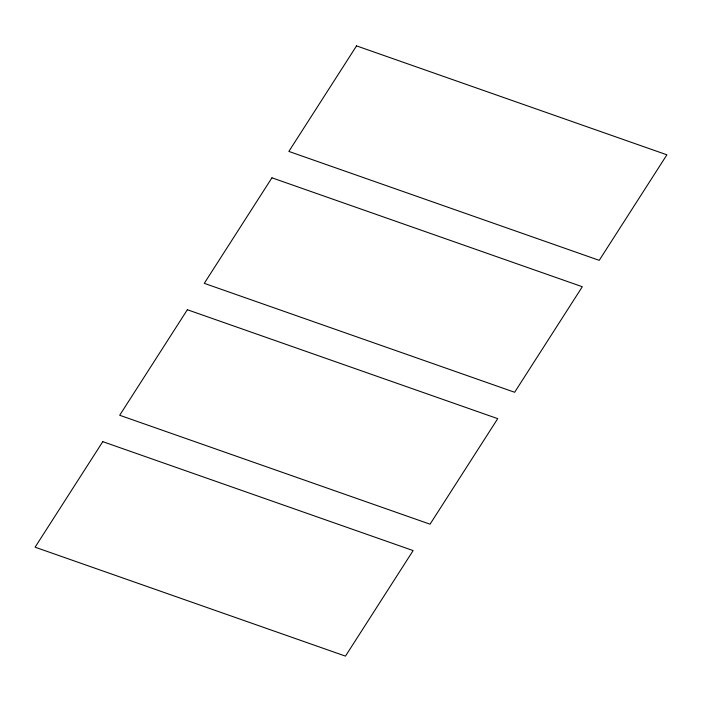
<?xml version="1.0" encoding="UTF-8"?>
<svg xmlns="http://www.w3.org/2000/svg" width="702" height="702" viewBox="0 0 702 702"><rect width="100%" height="100%" fill="white"/><g stroke="black" fill="none" stroke-linecap="round" stroke-linejoin="round"><path stroke-width="1.05" d="M102.773 441.655L35.1 547.191L345.463 656.116L413.136 550.579L102.773 441.655M187.355 309.731L119.691 415.268L430.054 524.192L497.727 418.655L187.355 309.731M271.946 177.808L204.273 283.345L514.645 392.269L582.309 286.732L271.946 177.808M356.537 45.884L288.864 151.421L599.227 260.345L666.9 154.809L356.537 45.884"/></g></svg>
